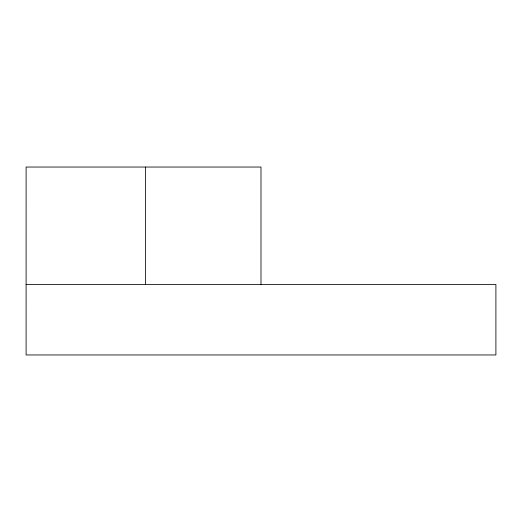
<?xml version="1.0" encoding="UTF-8"?>
<svg xmlns="http://www.w3.org/2000/svg" width="522" height="522" viewBox="0 0 522 522"><rect width="100%" height="100%" fill="white"/><g stroke="black" fill="none" stroke-linecap="round" stroke-linejoin="round"><path stroke-width="0.78" d="M26.1 284.49L495.9 284.49L495.9 354.96L26.1 354.96L26.113 167.04L260.987 167.04L260.987 284.49M145.494 167.04L145.494 284.49"/></g></svg>
